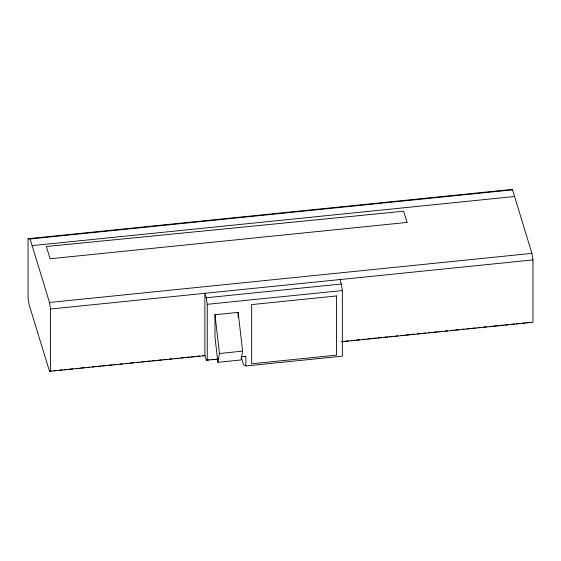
<?xml version="1.0" encoding="UTF-8"?>
<svg xmlns="http://www.w3.org/2000/svg" width="561" height="561" viewBox="0 0 561 561"><rect width="100%" height="100%" fill="white"/><g stroke="black" fill="none" stroke-linecap="round" stroke-linejoin="round"><path stroke-width="0.84" d="M217.885 362.322L219.449 353.5L214.989 314.721L238.145 312.365L242.604 351.137L241.041 359.966L217.885 362.322L214.989 337.119L214.989 314.721M217.563 359.257L206.252 360.162L204.891 355.709L49.487 371.277L29.074 304.434L28.05 297.891L28.05 238.691L510.489 189.576L512.537 189.863L531.926 253.369L532.95 259.911L532.95 322.309L341.712 341.775M28.05 238.691L30.091 238.979L512.537 189.863M32.124 245.62L514.563 196.504M30.091 238.979L49.487 302.484L531.926 253.369M50.511 371.424L50.511 309.027L532.95 259.911M204.891 355.709L204.891 293.305L206.252 297.765L341.333 284.013L342.357 290.556L342.357 356.151L245.865 365.975L243.488 364.58L241.188 357.055M207.268 360.302L207.268 304.307L342.357 290.556M219.449 353.5L242.604 351.137M49.487 371.277L51.226 371.102M53.835 370.835L56.444 370.576M59.052 370.309L62.523 369.951M64.263 369.776L67.741 369.418M69.48 369.243L72.958 368.893M75.567 368.626L79.045 368.268M80.784 368.093L84.255 367.743M86.864 367.476L89.472 367.21M92.081 366.943L95.559 366.592M97.298 366.41L100.777 366.06M102.509 365.884L105.987 365.527M108.596 365.26L112.074 364.909M113.813 364.734L117.291 364.377M119.9 364.11L122.508 363.844M125.11 363.584L128.588 363.226M130.327 363.051L133.806 362.694M136.414 362.434L139.023 362.168M141.631 361.901L145.11 361.543M146.842 361.368L150.32 361.018M152.059 360.835L155.537 360.485M158.146 360.218L161.624 359.867M163.363 359.685L166.834 359.335M169.443 359.068L172.052 358.802M174.66 358.535L178.139 358.184M180.747 357.918L183.356 357.652M185.095 357.476L189.436 357.034M191.175 356.859L194.653 356.501M196.392 356.326L199.87 355.969M202.479 355.702L205.088 355.443M341.558 341.544L343.297 341.369M345.036 341.193L348.514 340.836M351.123 340.576L354.601 340.218M356.34 340.043L359.811 339.685M362.42 339.426L365.029 339.16M367.637 338.893L371.116 338.535M372.855 338.36L376.333 338.01M378.072 337.827L381.543 337.477M384.152 337.21L387.63 336.859M389.369 336.677L392.847 336.327M395.456 336.06L398.065 335.794M400.673 335.527L404.144 335.176M405.883 335.001L409.362 334.644M411.101 334.468L414.579 334.111M417.188 333.851L420.666 333.493M422.405 333.318L425.876 332.961M428.485 332.694L431.093 332.435M433.702 332.168L437.18 331.81M438.919 331.635L442.398 331.285M444.999 331.018L447.608 330.752M450.217 330.485L453.695 330.134M455.434 329.952L458.912 329.602M461.521 329.335L464.129 329.069M466.731 328.802L470.209 328.451M471.948 328.276L475.426 327.919M478.035 327.652L481.513 327.301M483.252 327.119L486.731 326.768M489.332 326.502L491.941 326.236M493.68 326.06L498.028 325.618M499.767 325.443L503.245 325.085M504.984 324.91L508.462 324.56M511.064 324.293L514.542 323.935M516.281 323.76L519.759 323.402M522.368 323.143L524.977 322.877M526.716 322.701L531.057 322.252M206.252 360.162L208.825 359.903M211.399 359.636L214.828 359.292M216.546 359.117L218.257 358.942M241.581 356.81L245.865 356.375L245.865 365.975M244.848 356.235L245.865 356.375M339.973 279.553L341.333 284.013M206.252 297.765L207.268 304.307M49.487 302.484L50.511 309.027M238.145 312.365L238.145 317.533M407.076 222.422L50.132 258.761L46.332 246.51L403.654 211.224L407.076 222.422M336.565 295.942L251.658 304.588L251.658 363.787L336.565 355.141L336.565 295.942"/></g></svg>
